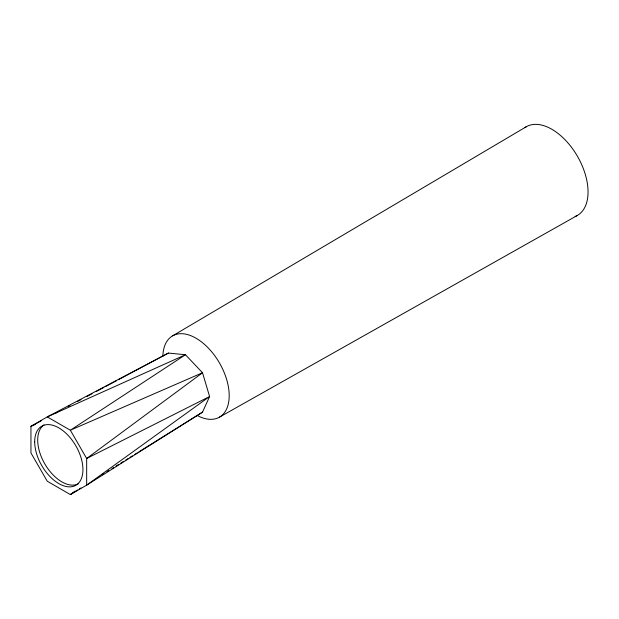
<?xml version="1.0" encoding="UTF-8"?>
<svg xmlns="http://www.w3.org/2000/svg" width="619" height="619" viewBox="0 0 619 619"><rect width="100%" height="100%" fill="white"/><g stroke="black" fill="none" stroke-linecap="round" stroke-linejoin="round"><path stroke-width="0.93" d="M202.521 412.153L209.593 396.531L202.521 372.754L185.468 354.749L168.407 353.062L47.268 416.897L30.95 426.321L30.95 452.969L47.268 481.242L70.349 494.566L86.668 485.141L202.521 412.153L138.888 451.831M75.015 491.153L70.349 494.566L77.692 489.985M79.325 488.971L80.957 487.95M102.174 474.727L103.799 473.705M107.064 471.67L108.696 470.657M111.962 468.622L113.594 467.6M116.039 466.076L118.492 464.552M120.937 463.027L123.382 461.495M125.835 459.971L128.28 458.447M129.913 457.426L132.358 455.901M134.803 454.377L137.256 452.853M172.562 335.885L526.274 126.748M219.474 417.136L577.45 215.389M41.133 420.897L30.95 426.321L35.353 424.371M55.555 413.206L57.25 412.3M68.283 406.42L69.978 405.515M77.615 401.445L81.012 399.642M86.954 396.469L92.045 393.761M96.285 391.502L103.922 387.432M105.617 386.527L116.651 380.646M118.345 379.741L168.407 353.062M78.133 483.934A34.115 19.7 60 0 1 44.769 463.84A34.115 19.7 60 0 1 44.042 424.897M162.859 356.374A46.912 27.081 60 0 1 196.308 338.376A46.912 27.081 60 0 1 229.192 395.332A46.912 27.081 60 0 1 196.881 415.303M524.835 127.676A51.176 29.55 60 0 1 577.821 156.94A51.176 29.55 60 0 1 575.128 216.503M202.521 372.754L86.668 458.493L86.668 485.141L209.593 396.531L86.668 458.493L70.349 430.22L47.268 416.897L185.468 354.749L70.349 430.22L202.521 372.754M34.687 441.804A34.115 19.7 60 0 0 70.876 486.82A34.115 19.7 60 0 0 70.876 438.569A34.115 19.7 60 0 0 34.687 441.804"/></g></svg>
